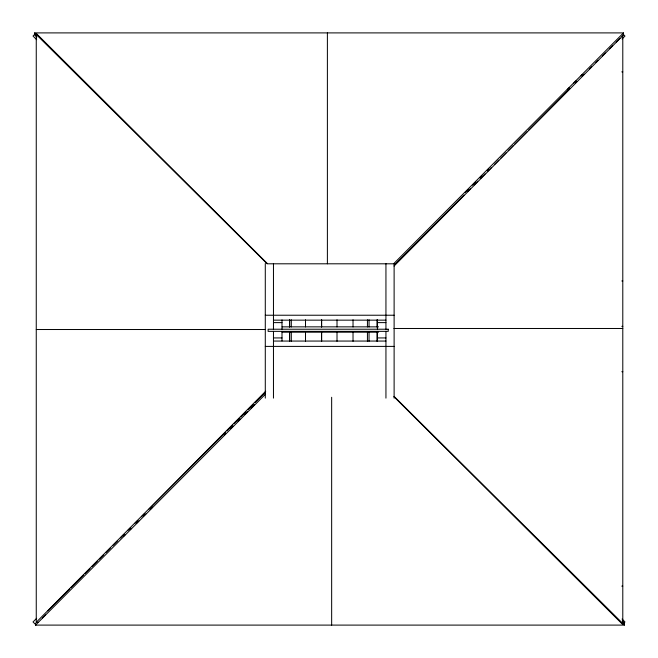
<?xml version="1.0" encoding="UTF-8"?>
<svg xmlns="http://www.w3.org/2000/svg" width="658" height="658" viewBox="0 0 658 658"><rect width="100%" height="100%" fill="white"/><g stroke="black" fill="none" stroke-linecap="round" stroke-linejoin="round"><path stroke-width="0.99" d="M38.197 622.271L36.256 622.271L265.709 391.214M42.54 617.895L45.435 614.975M123.605 536.262L125.053 534.798M130.119 529.698L131.567 528.242M136.634 523.143L138.805 520.955M143.872 515.847L146.043 513.668M150.386 509.292L152.557 507.104M224.214 434.946L225.661 433.49M230.728 428.383L232.899 426.195M237.966 421.095L240.137 418.907M244.488 414.54L247.383 411.62M251.002 407.976L254.621 404.333M465.222 192.44L468.118 189.529M472.46 185.153L475.356 182.241M479.698 177.866L481.87 175.678M486.945 170.578L488.392 169.114M567.286 89.669L569.458 87.481M573.801 83.114L575.972 80.926M581.039 75.818L582.486 74.362M394.06 266.062L622.789 35.729L622.789 623.545M47.886 610.78L69.641 588.926M71.097 587.471L83.426 575.084M84.874 573.628L89.949 568.528M92.128 566.349L97.203 561.249M99.374 559.061L103.734 554.694M105.905 552.506L110.256 548.139M113.16 545.219L117.511 540.851M120.406 537.94L124.033 534.296M127.66 530.652L130.564 527.741M134.915 523.373L137.818 520.462M141.445 516.818L144.341 513.898M148.692 509.531L225.571 432.322M227.018 430.867L232.817 425.035M234.273 423.579L239.347 418.48M240.795 417.024L245.87 411.924M248.05 409.745L253.124 404.645M255.304 402.457L265.454 392.258L265.454 394.2L35.557 625.1L624.401 625.1L624.401 623.159L622.213 620.987M34.644 32.9L623.48 32.9L393.591 263.8L267.156 263.8L34.644 32.9L34.644 34.841L36.832 37.013M394.315 265.01L463.931 195.089M467.558 191.445L470.462 188.533M474.089 184.89L477.716 181.246M480.611 178.334L484.962 173.959M487.866 171.047L491.493 167.403M494.397 164.492L498.748 160.124M500.919 157.936L505.994 152.837M508.173 150.657L513.248 145.558M514.704 144.102L527.025 131.715M528.481 130.259L569.82 88.74M575.618 82.916L577.066 81.452M582.149 76.361L584.32 74.173M589.395 69.074L591.575 66.886M595.926 62.518L598.097 60.33M602.448 55.963L605.352 53.051M609.703 48.676L612.606 45.764M616.233 42.12L619.861 38.485M622.032 36.297L623.48 34.841L623.48 32.9M35.442 33.632L33.032 36.05L36.659 39.686M36.659 618.314L33.032 621.95L36.05 624.968M622.065 38.954L624.968 36.05L623.159 34.241M623.759 623.159L624.968 621.95L622.065 619.046M621.777 71.878L622.748 71.878M621.818 280.966L622.789 280.966M265.289 315.231L394.117 315.231M273.465 320.15L385.942 320.15M273.465 322.617L282.002 322.617M377.404 322.617L385.942 322.617M621.818 326.343L622.789 326.343M282.085 326.853L378.531 326.853M393.936 328.482L622.789 328.482M36.256 329.518L265.1 329.518M282.085 332.191L378.531 332.191M273.465 337.932L282.002 337.932M377.404 337.932L385.942 337.932M273.465 341.058L385.942 341.058M265.289 346.396L394.117 346.396M621.818 371.721L622.789 371.721M621.777 586.122L622.748 586.122M394.076 396.371L624.401 625.1M36.256 33.426L267.156 263.323M394.068 396.856L622.789 624.574M394.117 263.463L394.117 398.131M385.942 263.463L385.942 329.304M385.942 331.311L385.942 398.131M377.404 319.887L377.404 329.173M377.404 331.369L377.404 340.976M377.05 319.763L377.05 327.01M377.05 332.076L377.05 341.395M369.039 319.788L369.039 326.952M369.039 332.068L369.039 341.28M367.435 319.788L367.435 326.952M367.435 332.068L367.435 341.28M353.025 319.788L353.025 326.952M353.025 332.068L353.025 341.28M337.011 319.788L337.011 326.952M337.011 332.068L337.011 341.28M331.657 397.276L331.657 625.1M327.388 32.9L327.388 263.8M321.655 319.788L321.655 326.952M321.655 332.068L321.655 341.28M321.523 319.788L321.523 326.952M321.523 332.068L321.523 341.28M305.509 319.788L305.509 326.952M305.509 332.068L305.509 341.28M291.297 319.788L291.297 326.952M291.297 332.068L291.297 341.28M289.693 319.788L289.693 326.952M289.693 332.068L289.693 341.28M289.495 319.788L289.495 326.952M289.495 332.068L289.495 341.28M282.002 319.887L282.002 329.173M282.002 331.369L282.002 340.976M273.465 263.463L273.465 329.304M273.465 331.311L273.465 398.131M265.289 263.463L265.289 398.131M36.256 34.455L36.256 622.271M35.557 623.159L35.557 625.1M388.245 329.222L268.127 329.222L268.127 331.361L388.245 331.361L388.245 329.222"/></g></svg>
